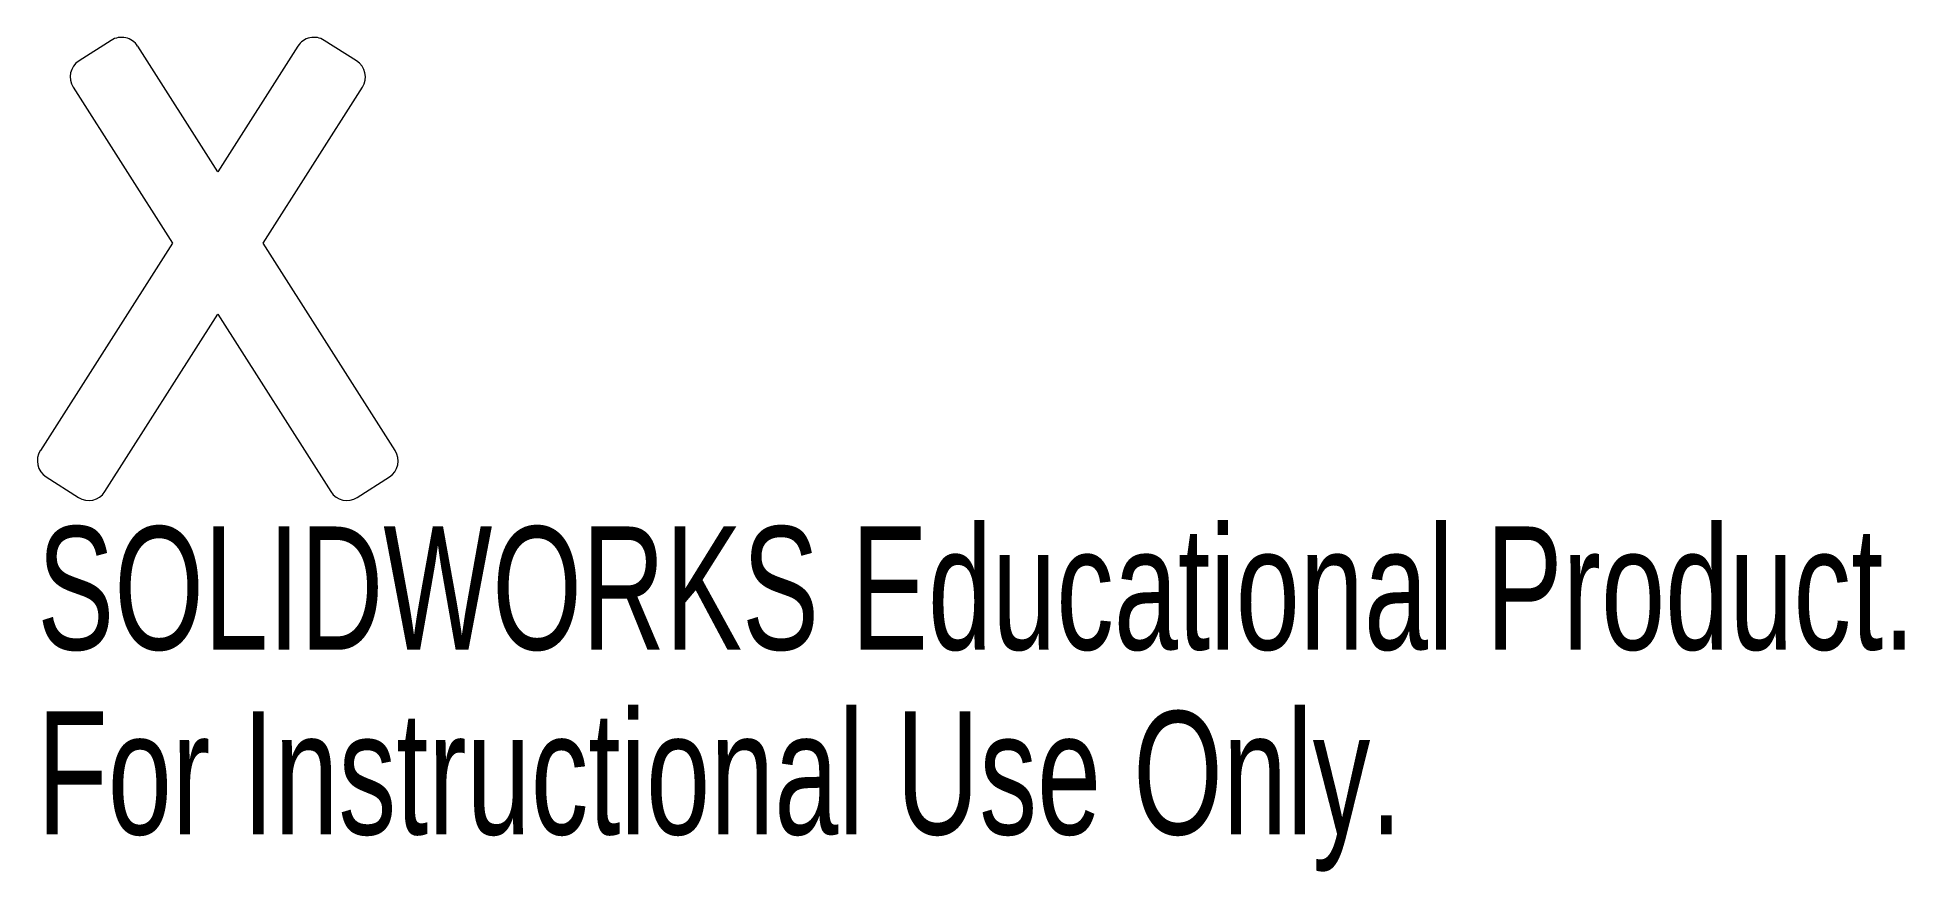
# Model space of a CAD drawing. Header units: millimetres. Extents: x -10.3 to 63, y -26.9 to 5.8.
import ezdxf

# ---------------------------------------------------------------- set-up
doc = ezdxf.new("R2010")
doc.units = ezdxf.units.MM
doc.styles.add('SLDTEXTSTYLE0', font='TXT', dxfattribs={"width": 0.7})

msp = doc.modelspace()

# ---------------------------------------------------------------- linework, layer by layer
at = {"color": 7, "linetype": 'Continuous', "lineweight": 15}
for p, q in [((-7.356, 5.68), (-8.621, 4.874)), ((-3.176, 0.516), (-6.32, 5.451)), ((-0.032, 5.451), (-3.176, 0.516)), ((2.268, 4.874), (1.003, 5.68)), ((-8.85, 3.839), (-4.955, -2.276)), ((-1.398, -2.276), (2.498, 3.839)), ((-4.955, -2.276), (-10.139, -10.413)), ((3.787, -10.413), (-1.398, -2.276)), ((-7.609, -12.025), (-3.176, -5.067)), ((-3.176, -5.067), (1.257, -12.025)), ((-9.91, -11.449), (-8.644, -12.255)), ((2.292, -12.255), (3.557, -11.449))]:
    msp.add_line(p, q, dxfattribs=at)
for centre, start, end in [((-6.953, 5.048), 32.5, 122.5), ((0.6, 5.048), 57.5, 147.5), ((-8.218, 4.242), 122.5, 212.5), ((1.865, 4.242), 327.5, 57.5), ((-9.507, -10.816), 147.5, 237.5), ((3.154, -10.816), 302.5, 32.5), ((-8.241, -11.622), 237.5, 327.5), ((1.889, -11.622), 212.5, 302.5)]:
    msp.add_arc(centre, 0.75, start, end, dxfattribs=at)

# ---------------------------------------------------------------- texts
at = {"color": 7, "linetype": 'Continuous', "char_height": 4.83362, "attachment_point": 1, "style": 'SLDTEXTSTYLE0'}
for s, insert in [('SOLIDWORKS Educational Product.', (-10.257, -13.392)), ('For Instructional Use Only.', (-10.257, -20.642))]:
    msp.add_mtext(s, dxfattribs=dict(at, insert=insert))

doc.saveas('drawing.dxf')
